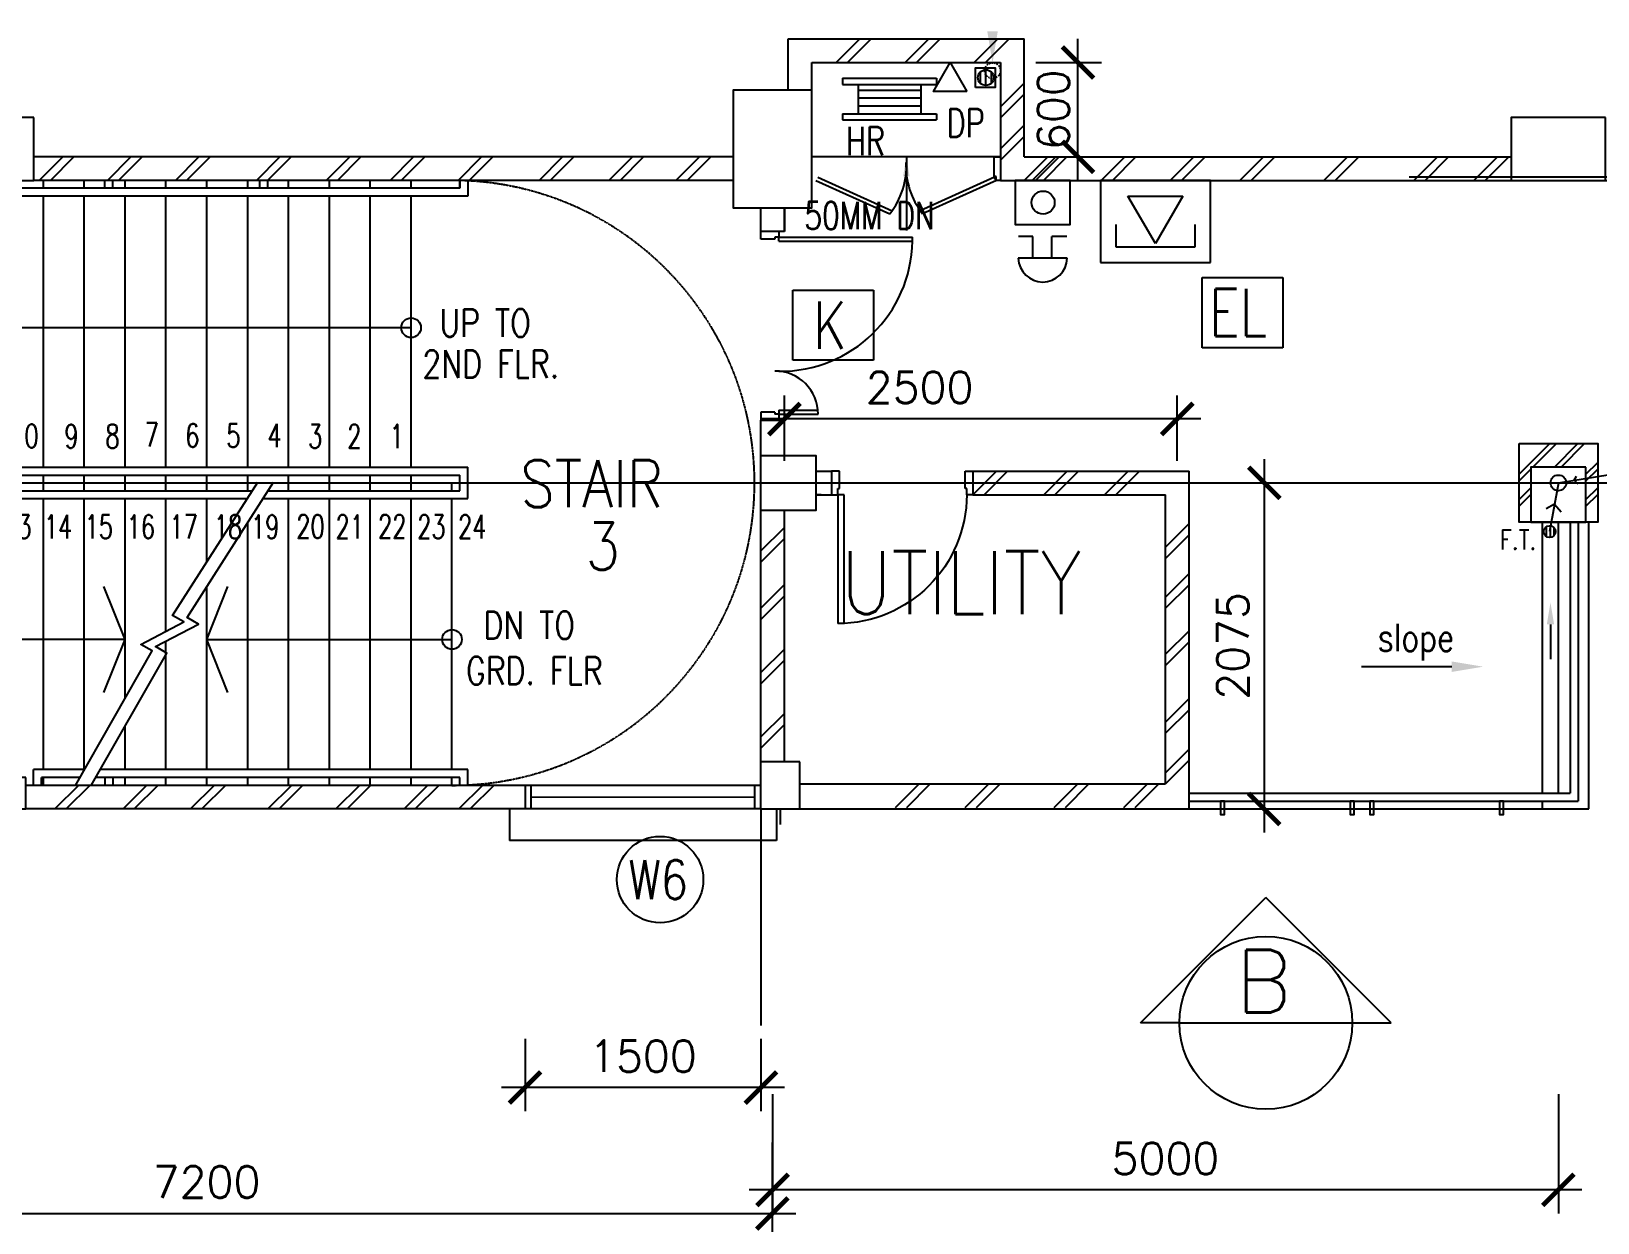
# Model space of a CAD drawing. Header units: feet. Extents: x 1613173 to 1750704, y -859418 to -757301.
# Drawn here: x 1635743 to 1645710, y -845132 to -837550 of the extents above; entities that cross this region are included whole.
import ezdxf

# ---------------------------------------------------------------- set-up
doc = ezdxf.new("R2010")
doc.units = ezdxf.units.FT
doc.header["$LTSCALE"] = 13
doc.header["$MEASUREMENT"] = 0
doc.linetypes.add('DIVIDE', pattern=[1.25, 0.5, -0.25, 0, -0.25, 0, -0.25])
doc.linetypes.add('HIDDEN', pattern=[0.375, 0.25, -0.125])
doc.layers.get('0').update_dxf_attribs({"linetype": 'CONTINUOUS'})
for name, color, linetype in [('-EL & K', 10, 'CONTINUOUS'), ('-FF', 240, 'CONTINUOUS'), ('-HR', 4, 'CONTINUOUS'), ('AR', 7, 'CONTINUOUS'), ('COL', 3, 'CONTINUOUS'), ('DIM', 7, 'CONTINUOUS'), ('DOOR', 5, 'CONTINUOUS'), ('DR', 7, 'CONTINUOUS'), ('extension', 1, 'CONTINUOUS'), ('FIT', 5, 'CONTINUOUS'), ('H', 1, 'CONTINUOUS'), ('hatch', 7, 'CONTINUOUS'), ('LINE', 7, 'CONTINUOUS'), ('PIPE', 5, 'DIVIDE'), ('rail', 1, 'CONTINUOUS'), ('RWDP', 145, 'CONTINUOUS'), ('stair', 7, 'CONTINUOUS'), ('T25', 7, 'CONTINUOUS'), ('T50', 4, 'CONTINUOUS'), ('TEX', 2, 'CONTINUOUS'), ('WALL', 2, 'CONTINUOUS'), ('WIN', 5, 'CONTINUOUS'), ('WIN-T', 7, 'CONTINUOUS'), ('WP', 50, 'DIVIDE')]:
    doc.layers.add(name, color=color, linetype=linetype)
doc.styles.add('E', font='ROMANS.SHX', dxfattribs={"width": 0.9})
doc.styles.add('ROMANS', font='romans')
doc.styles.get("Standard").update_dxf_attribs({"font": 'ROMANS.SHX'})
doc.dimstyles.new('STANDARD$0', dxfattribs={"dimscale": 0, "dimtxt": 8, "dimasz": 6, "dimexe": 1, "dimexo": 1, "dimgap": 3, "dimtad": 1, "dimdec": 0, "dimlfac": -1, "dimrnd": 1, "dimzin": 0, "dimdsep": 46, "dimtxsty": 'Standard', "dimcen": 0, "dimclrd": 5, "dimclre": 250, "dimadec": 0, "dimazin": 0, "dimtfac": 1, "dimtdec": 4, "dimtofl": 0, "dimtmove": 0, "dimatfit": 3, "dimfxl": 1, "dimtolj": 1, "dimtzin": 0, "dimarcsym": 0})

# ---------------------------------------------------------------- blocks, each defined once
blk = doc.blocks.new('_ARCHTICK')
at = {"color": 0, "linetype": 'ByBlock', "const_width": 0.15}
blk.add_lwpolyline([(-0.5, -0.5), (0.5, 0.5)], dxfattribs=at)
blk = doc.blocks.new('*D178')
at = {"layer": 'DIM', "color": 7, "lineweight": -2, "transparency": 16777216}
for p, q in [((1640460.2, -844315.4), (1640460.2, -845073.5)), ((1645460.2, -844315.4), (1645460.2, -845073.5)), ((1645610.2, -844923.5), (1640310.2, -844923.5))]:
    blk.add_line(p, q, dxfattribs=at)
at = {"layer": 'DIM', "color": 7, "lineweight": -2, "transparency": 16777216, "xscale": 200, "yscale": 200, "zscale": 200}
for p, rotation in [((1640460.2, -844923.5), 180.0000000117541), ((1645460.2, -844923.5), 1.17540377431169e-08)]:
    blk.add_blockref('_ARCHTICK', p, dxfattribs=dict(at, rotation=rotation))
at = {"layer": 'DIM', "color": 7, "transparency": 16777216, "insert": (1642960.2, -844723.5), "char_height": 200, "attachment_point": 5, "rotation": 0, "style": 'ROMANS'}
blk.add_mtext('\\A1;5000', dxfattribs=at)
blk = doc.blocks.new('*D204')
at = {"layer": 'DIM', "color": 7, "lineweight": -2, "transparency": 16777216}
for p, q in [((1642403.4, -838499.1), (1642403.4, -837599.1)), ((1642135.9, -837749.1), (1642553.4, -837749.1)), ((1642135.9, -838349.1), (1642553.4, -838349.1))]:
    blk.add_line(p, q, dxfattribs=at)
at = {"layer": 'DIM', "color": 7, "lineweight": -2, "transparency": 16777216, "xscale": 200, "yscale": 200, "zscale": 200}
for p, rotation in [((1642403.4, -837749.1), 90), ((1642403.4, -838349.1), 270)]:
    blk.add_blockref('_ARCHTICK', p, dxfattribs=dict(at, rotation=rotation))
at = {"layer": 'DIM', "color": 7, "transparency": 16777216, "insert": (1642247.1, -838049.1), "char_height": 200, "attachment_point": 5, "rotation": 90, "style": 'ROMANS'}
blk.add_mtext('\\A1;600', dxfattribs=at)
blk = doc.blocks.new('100FT')
at = {"layer": 'PIPE', "linetype": 'Continuous'}
blk.add_circle((0, 0), 50, dxfattribs=at)
at = {"layer": 'WP', "linetype": 'Continuous'}
for p, q in [((-37.1, 33.5), (37.1, 33.5)), ((-49.9, -2.7), (49.9, -2.7)), ((-34, -36.7), (34, -36.7))]:
    blk.add_line(p, q, dxfattribs=at)
blk = doc.blocks.new('A$C7CE3714C')
at = {"layer": 'FIT'}
blk.add_lwpolyline([(0, 0), (126, 0), (126, 126), (0, 126)], close=True, dxfattribs=at)
at = {"layer": 'FIT', "xscale": -1}
blk.add_blockref('100FT', (63, 65.7), dxfattribs=at)
blk = doc.blocks.new('D1200')
at = {"layer": 'DR', "color": 7}
for p, q in [((37, 115), (37, 965)), ((62, 115), (62, 964.6)), ((1138, 115), (1138, 363.9)), ((1163, 115), (1163, 365)), ((0, 115), (37, 115)), ((37, 115), (37, 90)), ((62, 115), (37, 115)), ((1138, 115), (1163, 115)), ((1162.6, 115), (1200, 115)), ((1163, 115), (1163, 90)), ((37, 90), (50, 90)), ((50, 90), (50, 0)), ((1150, 90), (1150, 0)), ((1150, 90), (1163, 90))]:
    blk.add_line(p, q, dxfattribs=at)
blk.add_arc((1163, 90), 275, 90, 180, dxfattribs=at)
at = {"layer": 'WIN', "color": 7}
for p, q in [((62, 964.5), (37, 964.5)), ((62, 964.5), (62, 964.5)), ((50, 0), (0, 0)), ((1150, 0), (1200, 0))]:
    blk.add_line(p, q, dxfattribs=at)
blk.add_arc((49.5, 124.9), 839.7, 359.3227, 89.14705, dxfattribs=at)
blk = doc.blocks.new('*D80')
at = {"layer": 'stair', "color": 7, "lineweight": -2, "transparency": 16777216}
for p, q in [((1632370.9, -868989.7), (1632370.9, -871114.7)), ((1632429.8, -869089.7), (1632270.9, -869089.7)), ((1632429.8, -871014.7), (1632270.9, -871014.7))]:
    blk.add_line(p, q, dxfattribs=at)
at = {"layer": 'stair', "color": 7, "lineweight": -2, "transparency": 16777216, "xscale": 200, "yscale": 200, "zscale": 200}
for p, rotation in [((1632370.9, -869089.7), 90), ((1632370.9, -871014.7), 270)]:
    blk.add_blockref('_ARCHTICK', p, dxfattribs=dict(at, rotation=rotation))
at = {"layer": 'stair', "color": 7, "transparency": 16777216, "insert": (1632170.9, -870052.2), "char_height": 200, "attachment_point": 5, "rotation": 90, "style": 'ROMANS'}
blk.add_mtext('\\A1;1925', dxfattribs=at)
blk = doc.blocks.new('*D81')
at = {"layer": 'stair', "color": 7, "lineweight": -2, "transparency": 16777216}
for p, q in [((1632370.9, -873039.7), (1632370.9, -870914.7)), ((1632429.8, -871014.7), (1632270.9, -871014.7)), ((1632429.8, -872939.7), (1632270.9, -872939.7))]:
    blk.add_line(p, q, dxfattribs=at)
at = {"layer": 'stair', "color": 7, "lineweight": -2, "transparency": 16777216, "xscale": 200, "yscale": 200, "zscale": 200}
for p, rotation in [((1632370.9, -871014.7), 90), ((1632370.9, -872939.7), 270)]:
    blk.add_blockref('_ARCHTICK', p, dxfattribs=dict(at, rotation=rotation))
at = {"layer": 'stair', "color": 7, "transparency": 16777216, "insert": (1632170.9, -871977.2), "char_height": 200, "attachment_point": 5, "rotation": 90, "style": 'ROMANS'}
blk.add_mtext('\\A1;1925', dxfattribs=at)
blk = doc.blocks.new('*D82')
at = {"layer": 'WIN', "color": 7, "linetype": 'Continuous', "lineweight": -2, "transparency": 16777216}
for p, q in [((1638885.2, -874535.4), (1638885.2, -874994.8)), ((1640385.2, -874535.4), (1640385.2, -874994.8)), ((1640535.2, -874844.8), (1638735.2, -874844.8))]:
    blk.add_line(p, q, dxfattribs=at)
at = {"layer": 'WIN', "color": 7, "linetype": 'Continuous', "lineweight": -2, "transparency": 16777216, "xscale": 200, "yscale": 200, "zscale": 200, "rotation": 180}
blk.add_blockref('_ARCHTICK', (1638885.2, -874844.8), dxfattribs=at)
at = {"layer": 'WIN', "color": 7, "linetype": 'Continuous', "lineweight": -2, "transparency": 16777216, "xscale": 200, "yscale": 200, "zscale": 200}
blk.add_blockref('_ARCHTICK', (1640385.2, -874844.8), dxfattribs=at)
at = {"layer": 'WIN', "color": 7, "linetype": 'Continuous', "transparency": 16777216, "insert": (1639635.2, -874644.8), "char_height": 200, "attachment_point": 5, "style": 'ROMANS'}
blk.add_mtext('\\A1;1500', dxfattribs=at)
blk = doc.blocks.new('*D83')
at = {"layer": 'WIN', "color": 7, "linetype": 'Continuous', "lineweight": -2, "transparency": 16777216}
for p, q in [((1633373.2, -874535.4), (1633373.2, -874994.8)), ((1634873.2, -874535.4), (1634873.2, -874994.8)), ((1633223.2, -874844.8), (1635023.2, -874844.8))]:
    blk.add_line(p, q, dxfattribs=at)
at = {"layer": 'WIN', "color": 7, "linetype": 'Continuous', "lineweight": -2, "transparency": 16777216, "xscale": 200, "yscale": 200, "zscale": 200, "rotation": 180}
blk.add_blockref('_ARCHTICK', (1633373.2, -874844.8), dxfattribs=at)
at = {"layer": 'WIN', "color": 7, "linetype": 'Continuous', "lineweight": -2, "transparency": 16777216, "xscale": 200, "yscale": 200, "zscale": 200}
blk.add_blockref('_ARCHTICK', (1634873.2, -874844.8), dxfattribs=at)
at = {"layer": 'WIN', "color": 7, "linetype": 'Continuous', "transparency": 16777216, "insert": (1634123.2, -874644.8), "char_height": 200, "attachment_point": 5, "style": 'ROMANS'}
blk.add_mtext('\\A1;1500', dxfattribs=at)
blk = doc.blocks.new('*D84')
at = {"layer": 'WIN', "color": 7, "linetype": 'Continuous', "lineweight": -2, "transparency": 16777216}
for p, q in [((1632896.2, -871271.5), (1632896.2, -873071.5)), ((1633195, -871421.5), (1632746.2, -871421.5)), ((1633195, -872921.5), (1632746.2, -872921.5))]:
    blk.add_line(p, q, dxfattribs=at)
at = {"layer": 'WIN', "color": 7, "linetype": 'Continuous', "lineweight": -2, "transparency": 16777216, "xscale": 200, "yscale": 200, "zscale": 200}
for p, rotation in [((1632896.2, -871421.5), 90), ((1632896.2, -872921.5), 270)]:
    blk.add_blockref('_ARCHTICK', p, dxfattribs=dict(at, rotation=rotation))
at = {"layer": 'WIN', "color": 7, "linetype": 'Continuous', "transparency": 16777216, "insert": (1632696.2, -872171.5), "char_height": 200, "attachment_point": 5, "rotation": 90, "style": 'ROMANS'}
blk.add_mtext('\\A1;1500', dxfattribs=at)
blk = doc.blocks.new('*D85')
at = {"layer": 'DIM', "color": 7, "lineweight": -2, "transparency": 16777216}
for p, q in [((1633258.4, -875194.2), (1633258.4, -875795.8)), ((1640458.4, -875194.2), (1640458.4, -875795.8)), ((1633108.4, -875645.8), (1640608.4, -875645.8))]:
    blk.add_line(p, q, dxfattribs=at)
at = {"layer": 'DIM', "color": 7, "lineweight": -2, "transparency": 16777216, "xscale": 200, "yscale": 200, "zscale": 200, "rotation": 180}
blk.add_blockref('_ARCHTICK', (1633258.4, -875645.8), dxfattribs=at)
at = {"layer": 'DIM', "color": 7, "lineweight": -2, "transparency": 16777216, "xscale": 200, "yscale": 200, "zscale": 200}
blk.add_blockref('_ARCHTICK', (1640458.4, -875645.8), dxfattribs=at)
at = {"layer": 'DIM', "color": 7, "transparency": 16777216, "insert": (1636858.4, -875445.8), "char_height": 200, "attachment_point": 5, "style": 'ROMANS'}
blk.add_mtext('\\A1;7200', dxfattribs=at)
blk = doc.blocks.new('*D334')
at = {"layer": 'DIM', "color": 7, "lineweight": -2, "transparency": 16777216}
for p, q in [((1640535.2, -840283.6), (1640535.2, -839867.5)), ((1643035.2, -840283.6), (1643035.2, -839867.5)), ((1643185.2, -840017.5), (1640385.2, -840017.5))]:
    blk.add_line(p, q, dxfattribs=at)
at = {"layer": 'DIM', "color": 7, "lineweight": -2, "transparency": 16777216, "xscale": 200, "yscale": 200, "zscale": 200, "rotation": 180}
blk.add_blockref('_ARCHTICK', (1640535.2, -840017.5), dxfattribs=at)
at = {"layer": 'DIM', "color": 7, "lineweight": -2, "transparency": 16777216, "xscale": 200, "yscale": 200, "zscale": 200}
blk.add_blockref('_ARCHTICK', (1643035.2, -840017.5), dxfattribs=at)
at = {"layer": 'DIM', "color": 7, "transparency": 16777216, "insert": (1641395.6, -839816.5), "char_height": 200, "attachment_point": 5, "style": 'ROMANS'}
blk.add_mtext('\\A1;2500', dxfattribs=at)
blk = doc.blocks.new('*D335')
at = {"layer": 'DIM', "color": 7, "lineweight": -2, "transparency": 16777216}
for p, q in [((1643588.7, -840274.1), (1643588.7, -842649.1)), ((1643385.2, -840424.1), (1643738.7, -840424.1)), ((1643385.2, -842499.1), (1643738.7, -842499.1))]:
    blk.add_line(p, q, dxfattribs=at)
at = {"layer": 'DIM', "color": 7, "lineweight": -2, "transparency": 16777216, "xscale": 200, "yscale": 200, "zscale": 200}
for p, rotation in [((1643588.7, -840424.1), 90), ((1643588.7, -842499.1), 270)]:
    blk.add_blockref('_ARCHTICK', p, dxfattribs=dict(at, rotation=rotation))
at = {"layer": 'DIM', "color": 7, "transparency": 16777216, "insert": (1643388.7, -841461.6), "char_height": 200, "attachment_point": 5, "rotation": 90, "style": 'ROMANS'}
blk.add_mtext('\\A1;2075', dxfattribs=at)
blk = doc.blocks.new('DR-900-B')
at = {"layer": 'DR'}
for p, q in [((0, 900), (-150, 900)), ((-150, 900), (-150, 860)), ((0, 850), (0, 900)), ((-150, 860), (-110, 860)), ((-110, 860), (-110, 850)), ((-110, 850), (0, 850)), ((-150, 40), (-970, 40)), ((-969, 80), (-150, 80)), ((-150, 80), (-150, 40)), ((-150, 40), (-110, 40)), ((-150, 0), (-150, 40)), ((0, 0), (-150, 0)), ((-110, 50), (0, 50)), ((-110, 40), (-110, 50)), ((0, 50), (0, 0))]:
    blk.add_line(p, q, dxfattribs=at)
blk.add_arc((-150, 40), 820, 90, 180, dxfattribs=at)
blk = doc.blocks.new('ALARM BELL')
at = {"layer": '-FF'}
for p, q in [((-159.1, 139.6), (152.7, 139.6)), ((-59.8, 139.6), (-59.8, 0)), ((59.8, 139.6), (59.8, 0)), ((-156.3, 0), (-59.8, 0)), ((59.8, 0), (152.4, 0))]:
    blk.add_line(p, q, dxfattribs=at)
blk.add_arc((-3.2, 134.5), 156, 1.85513, 178.14487, dxfattribs=at)
blk = doc.blocks.new('BREAK GLASS')
at = {"layer": '-FF'}
blk.add_lwpolyline([(-175, 281.1), (-175, 0), (175, 0), (175, 281.1)], close=True, dxfattribs=at)
blk.add_circle((2, 139.9), 73.3, dxfattribs=at)
blk = doc.blocks.new('FIREMAN INTERCOM')
at = {"layer": '-FF', "color": 3, "ltscale": 10}
for p, q in [((-350, 521.9), (350, 521.9)), ((-350, 0), (-350, 521.9)), ((350, 521.9), (350, 0)), ((350, 0), (-350, 0))]:
    blk.add_line(p, q, dxfattribs=at)
at = {"layer": '-FF', "ltscale": 10}
for p, q in [((-253.5, 281.1), (-253.5, 422.2)), ((-253.5, 422.2), (251.1, 422.2)), ((-1.2, 402), (-175.7, 99.7)), ((173.3, 99.7), (-1.2, 402)), ((251.1, 422.2), (251.1, 281.1)), ((-175.7, 99.7), (173.3, 99.7))]:
    blk.add_line(p, q, dxfattribs=at)
blk = doc.blocks.new('AMSTR3-E')
at = {"layer": 'COL'}
for p, q in [((-7301.4, -250), (-7301.4, 75)), ((-7301.4, 75), (-6971.4, 75)), ((-6971.4, 75), (-6971.4, -75)), ((-6971.4, -75), (-7151.4, -75)), ((-7151.4, -75), (-7151.4, -250)), ((-7151.4, -250), (-7301.4, -250))]:
    blk.add_line(p, q, dxfattribs=at)
for points in [[(223.6, 500), (-276.4, 500), (-276.4, -250), (223.6, -250)], [(-4726.4, 325), (-5326.4, 325), (-5326.4, -75), (-4726.4, -75)], [(-7151.4, -1875), (-7301.4, -1875), (-7301.4, -2125), (-7151.4, -2125)], [(-101.4, -1825), (248.6, -1825), (248.6, -2175), (-101.4, -2175)], [(146.3, -3775), (-103.7, -3775), (-103.7, -4075), (146.3, -4075)], [(-4778.7, -3875), (-5278.7, -3875), (-5278.7, -4075), (-4778.7, -4075)]]:
    blk.add_lwpolyline(points, close=True, dxfattribs=at)
at = {"layer": 'extension', "linetype": 'HIDDEN'}
for p, q in [((-7495.6, -2325), (-7495.6, -4275)), ((-7495.6, -2325), (-7301.4, -2325)), ((-5551.4, -4075), (-5551.4, -4275)), ((-1701.4, -4075), (-1701.4, -4275)), ((-1.4, -4075), (-1.4, -4275)), ((-5551.4, -4275), (-7495.6, -4275)), ((-1.4, -4275), (-1701.4, -4275))]:
    blk.add_line(p, q, dxfattribs=at)
at = {"layer": 'H'}
for p, q in [((-7151.4, -453.7), (-7301.4, -603.7)), ((-7151.4, -524.4), (-7301.4, -674.4)), ((-7151.4, -924.4), (-7301.4, -1074.4)), ((-7151.4, -995.1), (-7301.4, -1145.1)), ((-7151.4, -1292.9), (-7301.4, -1442.9)), ((-7151.4, -1363.6), (-7301.4, -1513.6))]:
    blk.add_line(p, q, dxfattribs=at)
at = {"layer": 'hatch', "color": 1}
for p, q in [((-101.4, -2432.9), (48.6, -2282.9)), ((-101.4, -2504.5), (48.6, -2354.5)), ((-101.4, -2797.4), (48.6, -2647.4)), ((-101.4, -2869), (48.6, -2719)), ((-101.4, -3207.4), (48.6, -3057.4)), ((-101.4, -3279), (48.6, -3129)), ((-101.4, -3616.9), (48.6, -3466.9)), ((-101.4, -3688.5), (48.6, -3538.5)), ((-5347.7, -3925), (-5497.7, -4075)), ((-5276, -3925), (-5426, -4075)), ((-4443.5, -3925), (-4593.5, -4075)), ((-4371.9, -3925), (-4521.9, -4075)), ((-4009.5, -3925), (-4159.5, -4075)), ((-3937.9, -3925), (-4087.9, -4075)), ((-3580.2, -3925), (-3730.2, -4075)), ((-3508.6, -3925), (-3658.6, -4075)), ((-3088.4, -3925), (-3238.4, -4075)), ((-3016.8, -3925), (-3166.8, -4075)), ((-2655.5, -3925), (-2805.5, -4075)), ((-2583.9, -3925), (-2733.9, -4075)), ((-2221.5, -3925), (-2371.5, -4075)), ((-2149.9, -3925), (-2299.9, -4075)), ((-1871.9, -3925), (-2021.9, -4075)), ((-1800.3, -3925), (-1950.3, -4075))]:
    blk.add_line(p, q, dxfattribs=at)
at = {"layer": 'stair', "color": 193}
for p, q in [((-5286.4, -75), (-5286.4, -175)), ((-5236.4, -75), (-5236.4, -125)), ((-4274.7, -125), (-4274.7, -75)), ((-4224.7, -125), (-4224.7, -75)), ((-3288.1, -125), (-3288.1, -75)), ((-3238.1, -125), (-3238.1, -75)), ((-2016.4, -75), (-2016.4, -125)), ((-1966.4, -75), (-1966.4, -175)), ((-1966.4, -175), (-5286.4, -175)), ((-2016.4, -125), (-5236.4, -125)), ((-5286.4, -1900), (-1966.4, -1900)), ((-5286.4, -2100), (-5286.4, -1900)), ((-5236.4, -1950), (-2016.4, -1950)), ((-5236.4, -2050), (-5236.4, -1950)), ((-2016.4, -2050), (-2016.4, -1950)), ((-1966.4, -2100), (-1966.4, -1900)), ((-5236.4, -2050), (-3337.1, -2050)), ((-3362.1, -2050), (-3364.2, -2050)), ((-3236.6, -2050), (-2016.4, -2050)), ((-5286.4, -2100), (-3369.1, -2100)), ((-5286.4, -2100), (-3369.1, -2100)), ((-3268.5, -2100), (-1966.4, -2100)), ((-4405.3, -3825), (-4728.7, -3825)), ((-4405.3, -3825), (-4728.7, -3825)), ((-4728.7, -3925), (-4728.7, -3825)), ((-4433.9, -3875), (-4678.7, -3875)), ((-4678.7, -3925), (-4678.7, -3875)), ((-2016.4, -3875), (-4333.3, -3875)), ((-1966.4, -3825), (-4304.7, -3825)), ((-4274.7, -3875), (-4274.7, -3925)), ((-4224.7, -3875), (-4224.7, -3925)), ((-2016.4, -3925), (-2016.4, -3875)), ((-1966.4, -3925), (-1966.4, -3825))]:
    blk.add_line(p, q, dxfattribs=at)
at = {"layer": 'stair'}
for p, q in [((-5186.4, -125), (-5186.4, -75)), ((-4926.4, -125), (-4926.4, -75)), ((-4666.4, -125), (-4666.4, -75)), ((-4406.4, -125), (-4406.4, -75)), ((-4146.4, -125), (-4146.4, -75)), ((-3886.4, -125), (-3886.4, -75)), ((-3626.4, -125), (-3626.4, -75)), ((-3366.4, -125), (-3366.4, -75)), ((-3106.4, -125), (-3106.4, -75)), ((-2846.4, -125), (-2846.4, -75)), ((-2586.4, -125), (-2586.4, -75)), ((-2326.4, -125), (-2326.4, -75)), ((-2016.4, -125), (-2016.4, -75)), ((-5186.4, -1900), (-5186.4, -175)), ((-4926.4, -1900), (-4926.4, -175)), ((-4666.4, -1900), (-4666.4, -175)), ((-4406.4, -1900), (-4406.4, -175)), ((-4146.4, -1900), (-4146.4, -175)), ((-3886.4, -1900), (-3886.4, -175)), ((-3626.4, -1900), (-3626.4, -175)), ((-3366.4, -1900), (-3366.4, -175)), ((-3106.4, -1900), (-3106.4, -175)), ((-2846.4, -1900), (-2846.4, -175)), ((-2586.4, -1900), (-2586.4, -175)), ((-2326.4, -1900), (-2326.4, -175)), ((-6274, -2996.6), (-6274, -1012.5)), ((-2326.4, -1012.5), (-6274, -1012.5)), ((-5186.4, -2000), (-5186.4, -1950)), ((-4926.4, -2000), (-4926.4, -1950)), ((-4666.4, -2000), (-4666.4, -1950)), ((-4406.4, -2000), (-4406.4, -1950)), ((-4146.4, -2000), (-4146.4, -1950)), ((-3886.4, -2000), (-3886.4, -1950)), ((-3626.4, -2000), (-3626.4, -1950)), ((-3366.4, -2050), (-3366.4, -1950)), ((-3106.4, -2000), (-3106.4, -1950)), ((-3106.4, -2000), (-3106.4, -1950)), ((-2846.4, -2000), (-2846.4, -1950)), ((-2846.4, -2000), (-2846.4, -1950)), ((-2586.4, -2000), (-2586.4, -1950)), ((-2326.4, -2000), (-2326.4, -1950)), ((-5186.4, -2000), (-3387.1, -2000)), ((-5186.4, -2000), (-2066.4, -2000)), ((-4926.4, -2050), (-4926.4, -2000)), ((-4926.4, -2050), (-4926.4, -2000)), ((-4666.4, -2050), (-4666.4, -2000)), ((-4666.4, -2050), (-4666.4, -2000)), ((-4406.4, -2050), (-4406.4, -2000)), ((-4406.4, -2050), (-4406.4, -2000)), ((-4146.4, -2050), (-4146.4, -2000)), ((-4146.4, -2050), (-4146.4, -2000)), ((-3886.4, -2050), (-3886.4, -2000)), ((-3886.4, -2050), (-3886.4, -2000)), ((-3626.4, -2050), (-3626.4, -2000)), ((-3626.4, -2050), (-3626.4, -2004.4)), ((-3106.4, -2050), (-3106.4, -2000)), ((-2846.4, -2050), (-2846.4, -2000)), ((-2586.4, -2050), (-2586.4, -2000)), ((-2326.4, -2050), (-2326.4, -2000)), ((-2066.4, -2050), (-2066.4, -2000)), ((-4926.4, -3875), (-4926.4, -2100)), ((-4666.4, -3825), (-4666.4, -2100)), ((-4406.4, -3825), (-4406.4, -2100)), ((-4146.4, -3372.2), (-4146.4, -2100)), ((-3886.4, -2945), (-3886.4, -2100)), ((-3626.4, -2502.7), (-3626.4, -2100)), ((-3106.4, -3825), (-3106.4, -2100)), ((-2846.4, -3825), (-2846.4, -2100)), ((-2586.4, -3825), (-2586.4, -2100)), ((-2326.4, -3825), (-2326.4, -2100)), ((-2066.4, -3825), (-2066.4, -2100)), ((-3366.4, -3825), (-3366.4, -2253.6)), ((-3626.4, -3825), (-3626.4, -2661.1)), ((-4146.4, -2996.6), (-6274, -2996.6)), ((-3886.4, -3825), (-3886.4, -3007.1)), ((-3626.4, -2996.6), (-2066.4, -2996.6)), ((-4146.4, -3825), (-4146.4, -3548)), ((-4666.4, -3925), (-4666.4, -3875)), ((-4146.4, -3925), (-4146.4, -3875)), ((-3886.4, -3925), (-3886.4, -3875)), ((-3626.4, -3925), (-3626.4, -3875)), ((-3366.4, -3925), (-3366.4, -3875)), ((-3106.4, -3925), (-3106.4, -3875)), ((-2846.4, -3925), (-2846.4, -3875)), ((-2586.4, -3925), (-2586.4, -3875)), ((-2326.4, -3925), (-2326.4, -3875)), ((-2066.4, -3925), (-2066.4, -3875))]:
    blk.add_line(p, q, dxfattribs=at)
at = {"layer": 'stair', "color": 5, "linetype": 'HIDDEN'}
for p, q in [((-8120, -2000), (-5061.4, -2000)), ((-3268.5, -2100), (-1966.4, -2100)), ((-5613.4, -3925), (-8123.9, -3925))]:
    blk.add_line(p, q, dxfattribs=at)
at = {"layer": 'stair'}
for points in [[(-4462.4, -3925), (-3973.5, -3069.7), (-4045.8, -3028.5), (-3772.3, -2885.3), (-3844.5, -2844), (-3302.4, -1995.7)], [(-4361.9, -3925), (-3880.7, -3083.1), (-3952.9, -3041.9), (-3679.4, -2898.7), (-3751.6, -2857.4), (-3201.9, -1995.7)]]:
    blk.add_lwpolyline(points, dxfattribs=at)
at = {"layer": 'stair', "color": 4, "linetype": 'Continuous'}
for points in [[(-4281.2, -3333.7), (-4146.4, -2996.6), (-4281.2, -2659.5)], [(-3491.7, -3333.7), (-3626.4, -2996.6), (-3491.7, -2659.5)]]:
    blk.add_lwpolyline(points, dxfattribs=at)
at = {"layer": 'stair', "color": 2, "linetype": 'Continuous'}
for centre in [(-2326.4, -1012.5), (-2066.4, -2996.6)]:
    blk.add_circle(centre, 62.5, dxfattribs=at)
at = {"layer": 'stair', "color": 1, "linetype": 'HIDDEN'}
for centre, start, end in [((-5186.4, -2000), 90, 267.25134), ((-2066.4, -2000), 270, 90)]:
    blk.add_arc(centre, 1925, start, end, dxfattribs=at)
at = {"layer": 'WALL'}
for p, q in [((-7301.4, -1875), (-7301.4, -250)), ((-7151.4, -1875), (-7151.4, -250)), ((-101.4, -400), (-101.4, -250)), ((-101.4, -400), (-101.4, -250)), ((48.6, -250), (48.6, -400)), ((48.6, -400), (48.6, -250)), ((48.6, -250), (48.6, -400)), ((48.6, -400), (48.6, -250)), ((48.6, -400), (-101.4, -400)), ((48.6, -400), (-101.4, -400)), ((-101.4, -1600), (48.6, -1600)), ((-101.4, -1825), (-101.4, -1600)), ((48.6, -1750), (48.6, -1600)), ((48.6, -1825), (48.6, -1750)), ((-7301.4, -2425), (-7301.4, -2125)), ((-7151.4, -2425), (-7151.4, -2125)), ((-101.4, -3775), (-101.4, -2175)), ((48.6, -3775), (48.6, -2175)), ((-7151.4, -2425), (-7301.4, -2425)), ((-5613.4, -3925), (-5613.4, -4075)), ((-5278.7, -3925), (-5613.4, -3925)), ((-1601.4, -3925), (-4778.7, -3925)), ((-1601.4, -3925), (-1601.4, -4075)), ((-5278.7, -4075), (-5613.4, -4075)), ((-1601.4, -4075), (-4778.7, -4075))]:
    blk.add_line(p, q, dxfattribs=at)
at = {"layer": 'WALL', "color": 252, "linetype": 'Continuous'}
blk.add_line((21.3, -4075), (21.3, -4175), dxfattribs=at)
at = {"layer": 'WIN'}
for p, q in [((-7301.4, -4075), (-7301.4, -2425)), ((-7151.4, -2463), (-7301.4, -2463)), ((-7151.4, -3925), (-7151.4, -2425)), ((-7301.4, -3887), (-7151.4, -3887)), ((-7301.4, -3925), (-5613.4, -3925)), ((-7151.4, -4075), (-7151.4, -3925)), ((-7113.4, -4075), (-7113.4, -3925)), ((-5651.4, -4075), (-5651.4, -3925)), ((-101.4, -3925), (-1601.4, -3925)), ((-1563.4, -4075), (-1563.4, -3925)), ((-139.4, -4075), (-139.4, -3925)), ((-7301.4, -4075), (-5613.4, -4075)), ((-101.4, -4075), (-1601.4, -4075))]:
    blk.add_line(p, q, dxfattribs=at)
at = {"layer": 'WIN', "const_width": 10, "flags": 128}
for points in [[(-7226.4, -3887), (-7226.4, -2463)], [(-7113.4, -4000), (-5651.4, -4000)], [(-139.4, -4000), (-1563.4, -4000)]]:
    blk.add_lwpolyline(points, dxfattribs=at)
at = {"layer": 'stair', "color": 7, "linetype": 'Continuous', "style": 'ROMANS', "width": 0.7}
for s, p in [('12', (-5415.8, -1776.6)), ('11', (-5134.8, -1776.6)), ('11', (-5134.8, -1776.6)), ('10', (-4876.8, -1776.6)), ('10', (-4876.8, -1776.6)), ('9', (-4532.8, -1778.5)), ('9', (-4532.8, -1778.5)), ('8', (-4271.4, -1778.5)), ('8', (-4271.4, -1778.5)), ('7', (-4021.9, -1768)), ('7', (-4021.9, -1768)), ('6', (-3763.3, -1773.3)), ('6', (-3763.3, -1773.3)), ('5', (-3501.9, -1773.3)), ('5', (-3501.9, -1773.3)), ('4', (-3240.5, -1773.3)), ('4', (-3240.5, -1773.3)), ('3', (-2981.9, -1778.5)), ('3', (-2981.9, -1778.5)), ('2', (-2732.4, -1778.5)), ('2', (-2732.4, -1778.5)), ('1', (-2462.8, -1778)), ('1', (-2462.8, -1778)), ('13', (-4921.7, -2354.2)), ('14', (-4662.9, -2354.2)), ('15', (-4403.7, -2354.2)), ('16', (-4136.2, -2354.2)), ('17', (-3863.6, -2354.2)), ('18', (-3581, -2354.2)), ('19', (-3345, -2354.2)), ('20', (-3056.7, -2352.7)), ('21', (-2806.9, -2354.2)), ('22', (-2536.7, -2352.7)), ('23', (-2287.7, -2354.2)), ('24', (-2027.7, -2354.2))]:
    blk.add_text(s, height=150, dxfattribs=at).set_placement(p)
at = {"layer": 'T50', "color": 2, "style": 'ROMANS', "width": 0.85}
for s, p in [('STAIR', (-1630.8, -2154.8)), ('3', (-1215.8, -2552.8))]:
    blk.add_text(s, height=300, dxfattribs=at).set_placement(p)
at = {"layer": 'DIM'}
dim = blk.add_linear_dim(base=(-28.2, -6649.3), p1=(-7228.2, -6047.7), p2=(-28.2, -6047.7), dimstyle='STANDARD$0', override={"dimscale": 100, "dimtxt": 2, "dimasz": 2, "dimexe": 1.5, "dimexo": 1.5, "dimgap": 1, "dimtxsty": 'ROMANS', "dimblk": 'ARCHTICK', "dimdle": 1.5, "dimclrd": 7, "dimclre": 7, "dimclrt": 7, "dimtdec": 0, "dimtmove": 2}, dxfattribs=at)
dim.commit()
dim.dimension.update_dxf_attribs({"geometry": '*D85', "text_midpoint": (-3628.2, -6449.3), "insert": (-1640486.6, 868996.5)})
at = {"layer": 'stair'}
for p1, distance, picture, middle in [((-7956.9, -93.1), -158.9, '*D80', (-8315.8, -1055.6)), ((-7956.9, -3943.1), 158.9, '*D81', (-8315.8, -2980.6))]:
    dim = blk.add_aligned_dim(p1=p1, p2=(-7956.9, -2018.1), distance=distance, dimstyle='STANDARD$0', override={"dimscale": 100, "dimtxt": 2, "dimasz": 2, "dimgap": 1, "dimtxsty": 'ROMANS', "dimblk": 'ARCHTICK', "dimdle": 1, "dimclrd": 7, "dimclre": 7, "dimclrt": 7, "dimtdec": 0, "dimtmove": 2}, dxfattribs=at)
    dim.commit()
    dim.dimension.update_dxf_attribs({"geometry": picture, "text_midpoint": middle, "insert": (-1640486.6, 868996.5)})
at = {"layer": 'WIN', "linetype": 'Continuous'}
dim = blk.add_aligned_dim(p1=(-7141.6, -2425), p2=(-7141.6, -3925), distance=-448.8, dimstyle='STANDARD$0', override={"dimscale": 100, "dimtxt": 2, "dimasz": 2, "dimexe": 1.5, "dimexo": 1.5, "dimgap": 1, "dimtxsty": 'ROMANS', "dimblk": 'ARCHTICK', "dimdle": 1.5, "dimclrd": 7, "dimclre": 7, "dimclrt": 7, "dimtdec": 0, "dimtmove": 2}, dxfattribs=at)
dim.commit()
dim.dimension.update_dxf_attribs({"geometry": '*D84', "text_midpoint": (-7790.4, -3175), "insert": (-1640486.6, 868996.5)})
dim = blk.add_linear_dim(base=(-5613.4, -5848.3), p1=(-7113.4, -5388.8), p2=(-5613.4, -5388.8), angle=180, dimstyle='STANDARD$0', override={"dimscale": 100, "dimtxt": 2, "dimasz": 2, "dimexe": 1.5, "dimexo": 1.5, "dimgap": 1, "dimtxsty": 'ROMANS', "dimblk": 'ARCHTICK', "dimdle": 1.5, "dimclrd": 7, "dimclre": 7, "dimclrt": 7, "dimtdec": 0, "dimtmove": 2}, dxfattribs=at)
dim.commit()
dim.dimension.update_dxf_attribs({"geometry": '*D83', "text_midpoint": (-6363.4, -5648.3), "insert": (-1640486.6, 868996.5)})
dim = blk.add_linear_dim(base=(-1601.4, -5848.3), p1=(-101.4, -5388.8), p2=(-1601.4, -5388.8), dimstyle='STANDARD$0', override={"dimscale": 100, "dimtxt": 2, "dimasz": 2, "dimexe": 1.5, "dimexo": 1.5, "dimgap": 1, "dimtxsty": 'ROMANS', "dimblk": 'ARCHTICK', "dimdle": 1.5, "dimclrd": 7, "dimclre": 7, "dimclrt": 7, "dimtdec": 0, "dimtmove": 2}, dxfattribs=at)
dim.commit()
dim.dimension.update_dxf_attribs({"geometry": '*D82', "text_midpoint": (-851.4, -5648.3), "insert": (-1640486.6, 868996.5)})

msp = doc.modelspace()

# ---------------------------------------------------------------- hatches: boundary and pattern name
at = {"layer": 'RWDP'}
h = msp.add_hatch(dxfattribs=at)
h.set_pattern_fill('ANSI31', color=0, scale=200, angle=45, style=0)
h.set_pattern_definition([(90, (-45191, -351.318), (-25, 5e-15), [])])
edge = h.paths.add_edge_path()
edge.add_arc((1645404.3, -840734), 37.5, 0, 360)

# ---------------------------------------------------------------- linework, layer by layer
at = {"layer": '-EL & K', "color": 0}
for p, q in [((1640588.6, -839197), (1641102.5, -839197)), ((1640588.6, -839644.1), (1640588.6, -839197)), ((1641102.5, -839197), (1641102.5, -839644.1)), ((1643193.1, -839116.8), (1643707, -839116.8)), ((1643193.1, -839563.9), (1643193.1, -839116.8)), ((1643707, -839116.8), (1643707, -839563.9)), ((1643707, -839563.9), (1643193.1, -839563.9)), ((1641102.5, -839644.1), (1640588.6, -839644.1))]:
    msp.add_line(p, q, dxfattribs=at)
at = {"layer": '-HR', "color": 0}
for p, q in [((1640904, -837849.1), (1641504, -837849.1)), ((1640904, -837849.1), (1640904, -837889.1)), ((1640904, -837889.1), (1641504, -837889.1)), ((1641004, -837889.1), (1641004, -838074.5)), ((1641404, -837889.1), (1641404, -838074.5)), ((1641504, -837849.1), (1641504, -837889.1)), ((1641004, -837924.5), (1641404, -837924.5)), ((1641004, -837974.5), (1641404, -837974.5)), ((1640904, -838074.5), (1641504, -838074.5)), ((1640904, -838074.5), (1640904, -838114.5)), ((1641004, -838024.5), (1641404, -838024.5)), ((1641504, -838074.5), (1641504, -838114.5)), ((1640904, -838114.5), (1641504, -838114.5))]:
    msp.add_line(p, q, dxfattribs=at)
at = {"layer": '-HR', "color": 0, "elevation": 0}
msp.add_lwpolyline([(1641695.1, -837932.4), (1641483.4, -837932.4), (1641589.2, -837749.1)], close=True, dxfattribs=at)
at = {"color": 0}
for p, q in [((1637135.2, -840424.1), (1650210.2, -840424.1)), ((1645360.2, -842399.1), (1645360.2, -840674.1)), ((1645460.2, -842399.1), (1645460.2, -840674.1)), ((1645410, -841325), (1645410, -841546.2)), ((1645360.2, -842499.1), (1645360.2, -842449.1)), ((1643035.2, -842499.1), (1645653.2, -842499.1, 0))]:
    msp.add_line(p, q, dxfattribs=at)
msp.add_solid([(1645386.7, -841325), (1645433.3, -841325), (1645410, -841185)], dxfattribs=at)
at = {"layer": 'AR', "color": 0}
for p, q in [((1642802.1, -843860.5), (1643599, -843063.5)), ((1644396, -843860.5), (1643599, -843063.5)), ((1643049, -843860.5), (1642802.1, -843860.5)), ((1643049, -843860.5), (1644149, -843860.5)), ((1644149, -843860.5), (1644396, -843860.5))]:
    msp.add_line(p, q, dxfattribs=at)
msp.add_circle((1643599, -843860.5), 550, dxfattribs=at)
at = {"layer": 'COL', "color": 0}
for points in [[(1645760.2, -838099.1), (1645160.2, -838099.1), (1645160.2, -838499.1), (1645760.2, -838499.1)], [(1645210.2, -840174.1), (1645710.2, -840174.1), (1645710.2, -840674.1), (1645210.2, -840674.1)], [(1645635.2, -840324.1), (1645285.2, -840324.1), (1645285.2, -840674.1), (1645635.2, -840674.1)]]:
    msp.add_lwpolyline(points, close=True, dxfattribs=at)
at = {"layer": 'DIM', "color": 0}
msp.add_line((1640385.2, -842499.1), (1640385.2, -843877), dxfattribs=at)
at = {"layer": 'DOOR', "color": 0}
for p, q in [((1641870, -838474.1), (1641870, -838349.1)), ((1641870, -838349.1), (1641908, -838349.1)), ((1640735.2, -838499.1), (1641206.2, -838712.4)), ((1640749.1, -838478.3), (1641221.1, -838692.3)), ((1641871.4, -838478.3), (1641399.4, -838692.3)), ((1641885.2, -838499.1), (1641414.3, -838712.4)), ((1641869.2, -838478.3), (1641883, -838499.1)), ((1641883, -838474.1), (1641870, -838474.1)), ((1641883, -838499.1), (1641883, -838474.1)), ((1641908, -838499.1), (1641883, -838499.1))]:
    msp.add_line(p, q, dxfattribs=at)
for centre, start, end in [((1640812.8, -838405.4), 322.03455, 2.4491), ((1641807.6, -838405.4), 177.5509, 217.96545)]:
    msp.add_arc(centre, 499, start, end, dxfattribs=at)
at = {"layer": 'extension', "color": 0}
for p, q in [((1638785.2, -842499.1), (1638785.2, -842699.1)), ((1640485.2, -842499.1), (1640485.2, -842699.1)), ((1640485.2, -842699.1), (1638785.2, -842699.1))]:
    msp.add_line(p, q, dxfattribs=at)
at = {"layer": 'H', "color": 0}
for p, q in [((1642060.2, -837880.2), (1641910.2, -838030.2)), ((1642060.2, -837950.1), (1641910.2, -838100.1)), ((1641885.2, -840349.1), (1641735.2, -840499.1)), ((1641955.9, -840349.1), (1641805.9, -840499.1)), ((1642335.2, -840349.1), (1642185.2, -840499.1)), ((1642405.9, -840349.1), (1642255.9, -840499.1)), ((1642723.1, -840349.1), (1642573.1, -840499.1)), ((1642793.8, -840349.1), (1642643.8, -840499.1)), ((1643110.2, -840683.6), (1642960.2, -840833.6)), ((1643110.2, -840754.3), (1642960.2, -840904.3)), ((1643110.2, -841001.7), (1642960.2, -841151.7)), ((1643110.2, -841072.4), (1642960.2, -841222.4)), ((1643110.2, -841365.2), (1642960.2, -841515.2)), ((1643110.2, -841435.9), (1642960.2, -841585.9)), ((1643110.2, -841796.9), (1642960.2, -841946.9)), ((1643110.2, -841867.6), (1642960.2, -842017.6)), ((1643110.2, -842118.4), (1642960.2, -842268.4)), ((1643110.2, -842189.1), (1642960.2, -842339.1))]:
    msp.add_line(p, q, dxfattribs=at)
at = {"layer": 'hatch', "color": 0}
for p, q in [((1640864.9, -837749.1), (1641014.9, -837599.1)), ((1640936.5, -837749.1), (1641086.5, -837599.1)), ((1641303.9, -837749.1), (1641453.9, -837599.1)), ((1641375.5, -837749.1), (1641525.5, -837599.1)), ((1641743.1, -837749.1), (1641893.1, -837599.1)), ((1641814.7, -837749.1), (1641964.7, -837599.1)), ((1642060.2, -838147.8), (1641910.2, -838297.8)), ((1642060.2, -838219.4), (1641910.2, -838369.4)), ((1635793.2, -838499.1), (1635943.2, -838349.1)), ((1635864.8, -838499.1), (1636014.8, -838349.1)), ((1636227.2, -838499.1), (1636377.2, -838349.1)), ((1636298.8, -838499.1), (1636448.8, -838349.1)), ((1636660.1, -838499.1), (1636810.1, -838349.1)), ((1636731.7, -838499.1), (1636881.7, -838349.1)), ((1637175.3, -838499.1), (1637325.3, -838349.1)), ((1637246.9, -838499.1), (1637396.9, -838349.1)), ((1637619.1, -838499.1), (1637769.1, -838349.1)), ((1637690.7, -838499.1), (1637840.7, -838349.1)), ((1638025.8, -838499.1), (1638175.8, -838349.1)), ((1638097.5, -838499.1), (1638247.5, -838349.1)), ((1638458.7, -838499.1), (1638608.7, -838349.1)), ((1638530.4, -838499.1), (1638680.4, -838349.1)), ((1638973.9, -838499.1), (1639123.9, -838349.1)), ((1639045.6, -838499.1), (1639195.6, -838349.1)), ((1639417.8, -838499.1), (1639567.8, -838349.1)), ((1639489.4, -838499.1), (1639639.4, -838349.1)), ((1639844.8, -838499.1), (1639994.8, -838349.1)), ((1639916.4, -838499.1), (1640066.4, -838349.1)), ((1642061.9, -838499.1), (1642211.9, -838349.1)), ((1642111.9, -838499.1), (1642261.9, -838349.1)), ((1642133.6, -838499.1), (1642283.6, -838349.1)), ((1642183.5, -838499.1), (1642333.5, -838349.1)), ((1642550.9, -838499.1), (1642700.9, -838349.1)), ((1642622.5, -838499.1), (1642772.5, -838349.1)), ((1642990.1, -838499.1), (1643140.1, -838349.1)), ((1643061.7, -838499.1), (1643211.7, -838349.1)), ((1643433.9, -838499.1), (1643583.9, -838349.1)), ((1643505.6, -838499.1), (1643655.6, -838349.1)), ((1643968.2, -838499.1), (1644118.2, -838349.1)), ((1644039.8, -838499.1), (1644189.8, -838349.1)), ((1644540.2, -838499.1), (1644690.2, -838349.1)), ((1644611.8, -838499.1), (1644761.8, -838349.1)), ((1644922.3, -838499.1), (1645072.3, -838349.1)), ((1644994, -838499.1), (1645144, -838349.1)), ((1645210.2, -840369.3), (1645405.5, -840174.1)), ((1645298.1, -840324.1), (1645448.1, -840174.1)), ((1645434.6, -840324.1), (1645584.6, -840174.1)), ((1645477.2, -840324.1), (1645627.2, -840174.1)), ((1645635.2, -840369.3), (1645710.2, -840294.3)), ((1645210.2, -840412), (1645285.2, -840337)), ((1645635.2, -840412), (1645710.2, -840337)), ((1645210.2, -840530.3), (1645285.2, -840455.3)), ((1645635.2, -840530.3), (1645710.2, -840455.3)), ((1645210.2, -840573), (1645285.2, -840498)), ((1645635.2, -840573), (1645710.2, -840498)), ((1641242.1, -842489.1), (1641392.1, -842339.1)), ((1641313.7, -842489.1), (1641463.7, -842339.1)), ((1641685.9, -842489.1), (1641835.9, -842339.1)), ((1641757.5, -842489.1), (1641907.5, -842339.1)), ((1642251.9, -842489.1), (1642401.9, -842339.1)), ((1642323.5, -842489.1), (1642473.5, -842339.1)), ((1642695.7, -842489.1), (1642845.7, -842339.1)), ((1642767.4, -842489.1), (1642917.4, -842339.1))]:
    msp.add_line(p, q, dxfattribs=at)
msp.add_solid([(1641290.5, -838474.1), (1641332.2, -838474.1), (1641311.3, -838349.1)], dxfattribs=at)
at = {"layer": 'LINE', "color": 0}
for p, q in [((1641910.2, -838349.1), (1640710.2, -838349.1)), ((1645653.2, -842499.1, 0), (1645653.2, -840674.1, 0))]:
    msp.add_line(p, q, dxfattribs=at)
at = {"layer": 'rail', "color": 0}
for p, q in [((1645535.2, -840674.1), (1645535.2, -842399.1)), ((1645585.2, -840674.1), (1645585.2, -842449.1)), ((1643110.2, -842399.1), (1645535.2, -842399.1)), ((1643110.2, -842449.1), (1645585.2, -842449.1))]:
    msp.add_line(p, q, dxfattribs=at)
for points in [[(1643335.2, -842449.1), (1643310.2, -842449.1), (1643310.2, -842534.1), (1643335.2, -842534.1)], [(1644160.2, -842449.1), (1644135.2, -842449.1), (1644135.2, -842534.1), (1644160.2, -842534.1)], [(1644285.2, -842449.1), (1644260.2, -842449.1), (1644260.2, -842534.1), (1644285.2, -842534.1)], [(1645110.2, -842449.1), (1645085.2, -842449.1), (1645085.2, -842534.1), (1645110.2, -842534.1)]]:
    msp.add_lwpolyline(points, close=True, dxfattribs=at)
at = {"layer": 'RWDP', "color": 0}
for p, q in [((1645460.2, -840424.1), (1645788.5, -840370.4)), ((1645561.3, -840407.6), (1645576.4, -840382.3)), ((1645460.2, -840424.1), (1645404.3, -840734)), ((1645561.3, -840407.6), (1645584.1, -840430.8)), ((1645435.9, -840558.8), (1645383, -840590)), ((1645435.9, -840558.8), (1645478, -840608)), ((1644782, -841594), (1644208, -841594))]:
    msp.add_line(p, q, dxfattribs=at)
for centre, radius in [((1645460.2, -840424.1), 50), ((1645404.3, -840734), 37.5)]:
    msp.add_circle(centre, radius, dxfattribs=at)
msp.add_solid([(1644782, -841627.3), (1644782, -841560.7), (1644982, -841594)], dxfattribs=at)
at = {"layer": 'stair', "color": 0}
for p, q in [((1641311.3, -838349.1), (1641311.3, -838817.8)), ((1638160.2, -839436.6), (1634212.7, -839436.6)), ((1636340.2, -841420.7), (1634212.7, -841420.7))]:
    msp.add_line(p, q, dxfattribs=at)
at = {"layer": 'WALL', "color": 0}
for p, q in [((1640560.2, -837924.1), (1640560.2, -837599.1)), ((1640560.2, -837599.1), (1642060.2, -837599.1)), ((1642060.2, -838349.1), (1642060.2, -837599.1)), ((1640710.2, -837749.1), (1641910.2, -837749.1)), ((1640710.2, -838174.1), (1640710.2, -837749.1)), ((1641910.2, -837749.1), (1641910.2, -838499.1)), ((1640210.2, -838349.1), (1635760.2, -838349.1)), ((1642060.2, -838349.1), (1645160.2, -838349.1)), ((1640210.2, -838499.1), (1635760.2, -838499.1)), ((1641910.2, -838499.1), (1649960.2, -838499.1)), ((1640735.2, -840349.1), (1640835.2, -840349.1)), ((1640735.2, -840349.1), (1640835.2, -840349.1)), ((1641735.2, -840349.1), (1643110.2, -840349.1)), ((1643110.2, -842499.1), (1643110.2, -840349.1)), ((1640735.2, -840499.1), (1640835.2, -840499.1)), ((1640735.2, -840499.1), (1640835.2, -840499.1)), ((1640768.3, -840499.1), (1640735.2, -840499.1)), ((1641735.2, -840499.1), (1642960.2, -840499.1)), ((1642960.2, -842339.1), (1642960.2, -840499.1)), ((1640635.2, -842339.1), (1642960.2, -842339.1)), ((1640535.2, -842499.1), (1643110.2, -842499.1))]:
    msp.add_line(p, q, dxfattribs=at)
at = {"layer": 'WALL', "color": 0, "linetype": 'Continuous'}
msp.add_line((1644510.2, -838476.1), (1650385.2, -838476.1), dxfattribs=at)
at = {"layer": 'WIN-T', "color": 0}
msp.add_circle((1639744.3, -842948.6), 275, dxfattribs=at)
at = {"layer": 'WP', "color": 0}
msp.add_line((1641821.5, -837832.6), (1641813, -837849.4), dxfattribs=at)
msp.add_circle((1641859.7, -837800.3), 50, dxfattribs=at)
msp.add_solid([(1641893, -837550.3), (1641826.4, -837550.3), (1641859.7, -837750.3)], dxfattribs=at)

# ---------------------------------------------------------------- block references
at = {"layer": '-FF', "color": 0}
msp.add_blockref('BREAK GLASS', (1642179.5, -838780.2), dxfattribs=at)
at = {"layer": '-FF', "color": 0, "xscale": -1, "rotation": 180}
msp.add_blockref('FIREMAN INTERCOM', (1642896.9, -838499.1), dxfattribs=at)
at = {"layer": '-FF', "color": 0, "rotation": 180}
msp.add_blockref('ALARM BELL', (1642176.3, -838855.2), dxfattribs=at)
at = {"layer": 'DR', "color": 0, "rotation": 270}
msp.add_blockref('D1200', (1640385.2, -838824.1), dxfattribs=at)
at = {"layer": 'stair', "color": 0}
msp.add_blockref('AMSTR3-E', (1640486.6, -838424.1), dxfattribs=at)
at = {"layer": 'T25', "color": 0, "xscale": -1, "rotation": 270}
msp.add_blockref('A$C7CE3714C', (1641751.3, -837907.9), dxfattribs=at)
msp.add_blockref('A$C7CE3714C', (1641751.3, -837907.9), dxfattribs=at)
at = {"layer": 'WALL', "color": 0, "xscale": -1, "rotation": 270}
msp.add_blockref('DR-900-B', (1640835.2, -840349.1), dxfattribs=at)

# ---------------------------------------------------------------- texts
at = {"layer": '-EL & K', "color": 0, "style": 'E', "width": 0.8}
for s, p in [('EL', (1643236.6, -839489.8)), ('K', (1640716.5, -839570))]:
    msp.add_text(s, height=300, dxfattribs=at).set_placement(p)
at = {"layer": '-HR', "color": 0, "ltscale": 0.5, "style": 'ROMANS', "width": 0.75}
msp.add_text('DP', height=180, dxfattribs=at).set_placement((1641566.8, -838224.3))
at = {"layer": '-HR', "color": 0, "style": 'ROMANS', "width": 0.75}
msp.add_text('HR', height=180, dxfattribs=at).set_placement((1640926.2, -838338.2))
at = {"layer": 'AR', "color": 0, "style": 'ROMANS'}
msp.add_text('B', height=400, dxfattribs=at).set_placement((1643404.8, -843795.3))
at = {"layer": 'stair', "color": 0, "style": 'ROMANS'}
for s, height, width, p in [('UP TO', 175, 0.8, (1638340.2, -839493.8)), ('2ND FLR.', 175, 0.8, (1638232.1, -839754.6)), ('24', 150, 0.7, (1638459, -840778.3)), ('F.T.', 125, 0.8, (1645087.7, -840848.4)), ('DN TO', 175, 0.8, (1638620.9, -841417.5)), ('slope', 175, 0.8, (1644310.4, -841496)), ('GRD. FLR', 175, 0.8, (1638508.9, -841706.5))]:
    msp.add_text(s, height=height, dxfattribs=dict(at, width=width)).set_placement(p)
at = {"layer": 'T50', "color": 0, "style": 'ROMANS', "width": 0.85}
msp.add_text('UTILITY', height=400, dxfattribs=at).set_placement((1640896.5, -841259))
at = {"layer": 'TEX', "color": 0, "ltscale": 0.5, "style": 'ROMANS', "width": 0.75}
msp.add_text('50MM DN', height=175, dxfattribs=at).set_placement((1640662.7, -838810.4))
at = {"layer": 'WIN-T', "color": 0, "style": 'ROMANS', "width": 0.8}
msp.add_text('W6', height=250, dxfattribs=at).set_placement((1639543.6, -843074.4))

# ---------------------------------------------------------------- dimensions: what is measured, and where the dimension line sits
at = {"layer": 'DIM', "color": 0}
for base, p1, p2, angle, picture, middle in [((1642403.4, -837749.1), (1641985.9, -838349.1), (1641985.9, -837749.1), 90, '*D204', (1642247.1, -838049.1)), ((1640535.2, -840017.5), (1643035.2, -840433.6), (1640535.2, -840433.6), 180, '*D334', (1641395.6, -839816.5))]:
    dim = msp.add_linear_dim(base=base, p1=p1, p2=p2, angle=angle, dimstyle='STANDARD$0', override={"dimscale": 100, "dimtxt": 2, "dimasz": 2, "dimexe": 1.5, "dimexo": 1.5, "dimgap": 1, "dimtxsty": 'ROMANS', "dimblk": 'ARCHTICK', "dimdle": 1.5, "dimclrd": 7, "dimclre": 7, "dimclrt": 7, "dimtdec": 0, "dimtmove": 2}, dxfattribs=at)
    dim.commit()
    dim.dimension.update_dxf_attribs({"geometry": picture, "text_midpoint": middle, "dimtype": 160})
dim = msp.add_linear_dim(base=(1643588.7, -842499.1), p1=(1643235.2, -840424.1), p2=(1643235.2, -842499.1), angle=90, dimstyle='STANDARD$0', override={"dimscale": 100, "dimtxt": 2, "dimasz": 2, "dimexe": 1.5, "dimexo": 1.5, "dimgap": 1, "dimtxsty": 'ROMANS', "dimblk": 'ARCHTICK', "dimdle": 1.5, "dimclrd": 7, "dimclre": 7, "dimclrt": 7, "dimtdec": 0, "dimtmove": 2}, dxfattribs=at)
dim.commit()
dim.dimension.update_dxf_attribs({"geometry": '*D335', "text_midpoint": (1643388.7, -841461.6)})
dim = msp.add_aligned_dim(p1=(1645460.2, -844165.4), p2=(1640460.2, -844165.4), distance=758.1, dimstyle='STANDARD$0', override={"dimscale": 100, "dimtxt": 2, "dimasz": 2, "dimexe": 1.5, "dimexo": 1.5, "dimgap": 1, "dimtxsty": 'ROMANS', "dimblk": 'ARCHTICK', "dimdle": 1.5, "dimclrd": 7, "dimclre": 7, "dimclrt": 7, "dimtdec": 0, "dimtmove": 2}, dxfattribs=at)
dim.commit()
dim.dimension.update_dxf_attribs({"geometry": '*D178', "text_midpoint": (1642960.2, -844723.5)})

doc.saveas('drawing.dxf')
